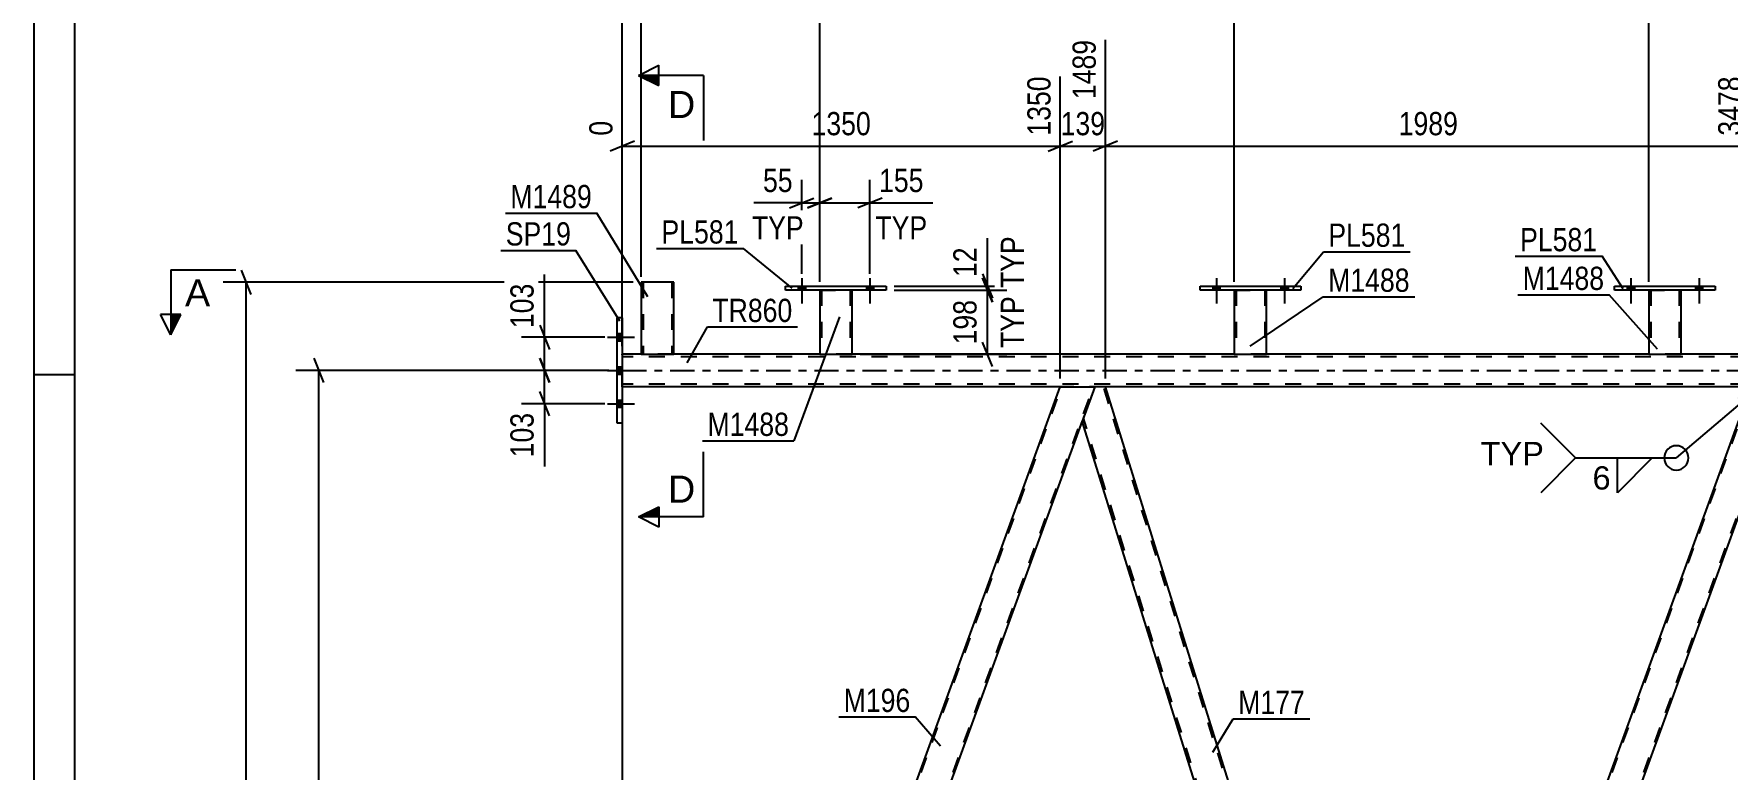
# Model space of a CAD drawing. Header units: millimetres. Extents: x 0 to 841, y 0 to 594.
# Drawn here: x 0 to 208.7, y 398.4 to 489 of the extents above; entities that cross this region are included whole.
import ezdxf

# ---------------------------------------------------------------- set-up
doc = ezdxf.new("R2010")
doc.units = ezdxf.units.MM
doc.linetypes.add('DXK_LINE_DOT2', pattern=[3.9198, 1.9599, -1.9599])
doc.linetypes.add('DXK_LINE_DOT3', pattern=[5.9187, 2.979, -0.9799, 0.9799, -0.9799])
doc.styles.add('Arial', font='ARIAL.TTF', dxfattribs={"height": 0.2})
doc.styles.add('Arial Narrow', font='ARIALN.TTF', dxfattribs={"height": 0.2})

# ---------------------------------------------------------------- blocks, each defined once
blk = doc.blocks.new('Unknown-815137657-1135')
at = {"color": 5, "linetype": 'Continuous'}
for p, q in [((0, 594), (0, 0)), ((5, 589), (5, 5)), ((5, 447), (0, 447))]:
    blk.add_line(p, q, dxfattribs=at)
blk = doc.blocks.new('Bolt-815137657-4135 - 4128')
at = {"linetype": 'Continuous'}
for points in [[(196.35, 457.47), (197.23, 457.47), (197.23, 457.95), (196.35, 457.95)], [(204.75, 457.47), (205.63, 457.47), (205.63, 457.95), (204.75, 457.95)]]:
    blk.add_hatch(color=1, dxfattribs=at).paths.add_polyline_path(points)
at = {"color": 1, "linetype": 'Continuous'}
for p, q in [((196.35, 457.95), (196.35, 457.47)), ((196.79, 458.95), (196.79, 455.83)), ((197.23, 457.95), (197.23, 457.47)), ((204.75, 457.95), (204.75, 457.47)), ((205.19, 458.95), (205.19, 455.83)), ((205.63, 457.95), (205.63, 457.47))]:
    blk.add_line(p, q, dxfattribs=at)
blk = doc.blocks.new('Bolt-815137657-4131 - 4128')
at = {"linetype": 'Continuous'}
for points in [[(94.19, 457.47), (95.07, 457.47), (95.07, 457.95), (94.19, 457.95)], [(102.59, 457.47), (103.47, 457.47), (103.47, 457.95), (102.59, 457.95)]]:
    blk.add_hatch(color=1, dxfattribs=at).paths.add_polyline_path(points)
at = {"color": 1, "linetype": 'Continuous'}
for p, q in [((94.19, 457.95), (94.19, 457.47)), ((94.63, 458.95), (94.63, 455.83)), ((95.07, 457.95), (95.07, 457.47)), ((102.59, 457.95), (102.59, 457.47)), ((103.03, 458.95), (103.03, 455.83)), ((103.47, 457.95), (103.47, 457.47))]:
    blk.add_line(p, q, dxfattribs=at)
blk = doc.blocks.new('Bolt-815137657-4132 - 4128')
at = {"linetype": 'Continuous'}
for points in [[(94.19, 457.47), (95.07, 457.47), (95.07, 457.95), (94.19, 457.95)], [(102.59, 457.47), (103.47, 457.47), (103.47, 457.95), (102.59, 457.95)]]:
    blk.add_hatch(color=1, dxfattribs=at).paths.add_polyline_path(points)
at = {"color": 1, "linetype": 'Continuous'}
for p, q in [((94.19, 457.95), (94.19, 457.47)), ((94.63, 458.95), (94.63, 455.83)), ((95.07, 457.95), (95.07, 457.47)), ((102.59, 457.95), (102.59, 457.47)), ((103.03, 458.95), (103.03, 455.83)), ((103.47, 457.95), (103.47, 457.47))]:
    blk.add_line(p, q, dxfattribs=at)
blk = doc.blocks.new('Bolt-815137657-4133 - 4128')
at = {"linetype": 'Continuous'}
for points in [[(145.27, 457.47), (146.15, 457.47), (146.15, 457.95), (145.27, 457.95)], [(153.67, 457.47), (154.55, 457.47), (154.55, 457.95), (153.67, 457.95)]]:
    blk.add_hatch(color=1, dxfattribs=at).paths.add_polyline_path(points)
at = {"color": 1, "linetype": 'Continuous'}
for p, q in [((145.27, 457.95), (145.27, 457.47)), ((145.71, 458.95), (145.71, 455.83)), ((146.15, 457.95), (146.15, 457.47)), ((153.67, 457.95), (153.67, 457.47)), ((154.11, 458.95), (154.11, 455.83)), ((154.55, 457.95), (154.55, 457.47))]:
    blk.add_line(p, q, dxfattribs=at)
blk = doc.blocks.new('Bolt-815137657-4134 - 4128')
at = {"linetype": 'Continuous'}
for points in [[(145.27, 457.47), (146.15, 457.47), (146.15, 457.95), (145.27, 457.95)], [(153.67, 457.47), (154.55, 457.47), (154.55, 457.95), (153.67, 457.95)]]:
    blk.add_hatch(color=1, dxfattribs=at).paths.add_polyline_path(points)
at = {"color": 1, "linetype": 'Continuous'}
for p, q in [((145.27, 457.95), (145.27, 457.47)), ((145.71, 458.95), (145.71, 455.83)), ((146.15, 457.95), (146.15, 457.47)), ((153.67, 457.95), (153.67, 457.47)), ((154.11, 458.95), (154.11, 455.83)), ((154.55, 457.95), (154.55, 457.47))]:
    blk.add_line(p, q, dxfattribs=at)
blk = doc.blocks.new('Bolt-815137657-4136 - 4128')
at = {"linetype": 'Continuous'}
for points in [[(196.35, 457.47), (197.23, 457.47), (197.23, 457.95), (196.35, 457.95)], [(204.75, 457.47), (205.63, 457.47), (205.63, 457.95), (204.75, 457.95)]]:
    blk.add_hatch(color=1, dxfattribs=at).paths.add_polyline_path(points)
at = {"color": 1, "linetype": 'Continuous'}
for p, q in [((196.35, 457.95), (196.35, 457.47)), ((196.79, 458.95), (196.79, 455.83)), ((197.23, 457.95), (197.23, 457.47)), ((204.75, 457.95), (204.75, 457.47)), ((205.19, 458.95), (205.19, 455.83)), ((205.63, 457.95), (205.63, 457.47))]:
    blk.add_line(p, q, dxfattribs=at)
blk = doc.blocks.new('Part-815137657-4163 - 4128')
at = {"color": 2, "linetype": 'Continuous'}
for p, q in [((78.85, 458.43), (74.85, 458.43)), ((74.85, 458.43), (74.85, 449.56)), ((78.85, 449.56), (78.85, 458.43)), ((74.85, 449.56), (78.85, 449.56))]:
    blk.add_line(p, q, dxfattribs=at)
at = {"color": 7, "linetype": 'DXK_LINE_DOT2'}
for p, q in [((75.09, 458.43), (75.09, 449.56)), ((78.54, 458.43), (78.56, 458.43)), ((78.56, 458.43), (78.59, 458.43)), ((78.59, 458.43), (78.61, 458.43)), ((78.61, 458.43), (78.61, 449.56)), ((78.59, 449.56), (78.56, 449.56)), ((78.59, 449.56), (78.56, 449.56)), ((78.61, 449.56), (78.59, 449.56)), ((78.59, 449.56), (78.61, 449.56))]:
    blk.add_line(p, q, dxfattribs=at)
blk = doc.blocks.new('Part-815137657-4168 - 4128')
at = {"color": 2, "linetype": 'Continuous'}
for p, q in [((92.63, 457.95), (105.03, 457.95)), ((92.63, 457.47), (92.63, 457.95)), ((105.03, 457.47), (92.63, 457.47)), ((105.03, 457.95), (105.03, 457.47))]:
    blk.add_line(p, q, dxfattribs=at)
blk = doc.blocks.new('Bolt-815137657-4354 - 4128')
at = {"linetype": 'Continuous'}
for points in [[(72.5, 451.22), (72.5, 452.1), (71.86, 452.1), (71.86, 451.22)], [(72.5, 451.22), (72.5, 452.1), (71.86, 452.1), (71.86, 451.22)], [(72.5, 451.22), (72.5, 452.1), (71.86, 452.1), (71.86, 451.22)], [(72.5, 447.12), (72.5, 448), (71.86, 448), (71.86, 447.12)], [(72.5, 447.12), (72.5, 448), (71.86, 448), (71.86, 447.12)], [(72.5, 443.02), (72.5, 443.9), (71.86, 443.9), (71.86, 443.02)], [(72.5, 443.02), (72.5, 443.9), (71.86, 443.9), (71.86, 443.02)], [(72.5, 443.02), (72.5, 443.9), (71.86, 443.9), (71.86, 443.02)]]:
    blk.add_hatch(color=1, dxfattribs=at).paths.add_polyline_path(points)
at = {"color": 1, "linetype": 'Continuous'}
for p, q in [((70.7, 451.66), (74.02, 451.66)), ((70.7, 451.66), (74.02, 451.66)), ((70.7, 451.66), (74.02, 451.66)), ((71.86, 452.1), (72.5, 452.1)), ((71.86, 452.1), (72.5, 452.1)), ((71.86, 452.1), (72.5, 452.1)), ((71.86, 451.22), (72.5, 451.22)), ((71.86, 451.22), (72.5, 451.22)), ((71.86, 451.22), (72.5, 451.22)), ((70.7, 447.56), (74.02, 447.56)), ((70.7, 447.56), (74.02, 447.56)), ((71.86, 448), (72.5, 448)), ((71.86, 448), (72.5, 448)), ((71.86, 447.12), (72.5, 447.12)), ((71.86, 447.12), (72.5, 447.12)), ((70.7, 443.46), (74.02, 443.46)), ((70.7, 443.46), (74.02, 443.46)), ((70.7, 443.46), (74.02, 443.46)), ((71.86, 443.9), (72.5, 443.9)), ((71.86, 443.9), (72.5, 443.9)), ((71.86, 443.9), (72.5, 443.9)), ((71.86, 443.02), (72.5, 443.02)), ((71.86, 443.02), (72.5, 443.02)), ((71.86, 443.02), (72.5, 443.02))]:
    blk.add_line(p, q, dxfattribs=at)
blk = doc.blocks.new('Part-815137657-4173 - 4128')
at = {"color": 2, "linetype": 'Continuous'}
for p, q in [((96.83, 457.47), (96.83, 449.56)), ((100.83, 449.56), (100.83, 457.47)), ((96.83, 449.56), (100.83, 449.56))]:
    blk.add_line(p, q, dxfattribs=at)
at = {"color": 7, "linetype": 'DXK_LINE_DOT2'}
for p, q in [((96.83, 457.47), (100.83, 457.47)), ((96.83, 457.47), (96.83, 457.47)), ((96.83, 457.47), (96.83, 457.47)), ((97.07, 457.47), (97.07, 449.56)), ((100.59, 457.47), (100.59, 449.56)), ((100.83, 457.47), (100.83, 457.47)), ((100.83, 457.47), (100.83, 457.47)), ((100.53, 449.56), (100.57, 449.56)), ((100.53, 449.56), (100.57, 449.56)), ((100.57, 449.56), (100.59, 449.56)), ((100.57, 449.56), (100.59, 449.56))]:
    blk.add_line(p, q, dxfattribs=at)
blk = doc.blocks.new('Part-815137657-4178 - 4128')
at = {"color": 2, "linetype": 'Continuous'}
for p, q in [((143.71, 457.95), (156.11, 457.95)), ((143.71, 457.47), (143.71, 457.95)), ((156.11, 457.47), (143.71, 457.47)), ((156.11, 457.95), (156.11, 457.47))]:
    blk.add_line(p, q, dxfattribs=at)
blk = doc.blocks.new('Part-815137657-4183 - 4128')
at = {"color": 2, "linetype": 'Continuous'}
for p, q in [((147.91, 457.47), (147.91, 449.56)), ((151.91, 449.56), (151.91, 457.47)), ((147.91, 449.56), (151.91, 449.56))]:
    blk.add_line(p, q, dxfattribs=at)
at = {"color": 7, "linetype": 'DXK_LINE_DOT2'}
for p, q in [((147.91, 457.47), (151.91, 457.47)), ((147.91, 457.47), (147.91, 457.47)), ((147.91, 457.47), (147.91, 457.47)), ((148.15, 457.47), (148.15, 449.56)), ((151.67, 457.47), (151.67, 449.56)), ((151.91, 457.47), (151.91, 457.47)), ((151.91, 457.47), (151.91, 457.47)), ((151.61, 449.56), (151.65, 449.56)), ((151.61, 449.56), (151.65, 449.56)), ((151.65, 449.56), (151.67, 449.56)), ((151.65, 449.56), (151.67, 449.56))]:
    blk.add_line(p, q, dxfattribs=at)
blk = doc.blocks.new('Part-815137657-4188 - 4128')
at = {"color": 2, "linetype": 'Continuous'}
for p, q in [((194.79, 457.95), (207.19, 457.95)), ((194.79, 457.47), (194.79, 457.95)), ((207.19, 457.47), (194.79, 457.47)), ((207.19, 457.95), (207.19, 457.47))]:
    blk.add_line(p, q, dxfattribs=at)
blk = doc.blocks.new('Part-815137657-4193 - 4128')
at = {"color": 2, "linetype": 'Continuous'}
for p, q in [((198.99, 457.47), (198.99, 449.56)), ((202.99, 449.56), (202.99, 457.47)), ((198.99, 449.56), (202.99, 449.56))]:
    blk.add_line(p, q, dxfattribs=at)
at = {"color": 7, "linetype": 'DXK_LINE_DOT2'}
for p, q in [((198.99, 457.47), (202.99, 457.47)), ((198.99, 457.47), (198.99, 457.47)), ((198.99, 457.47), (198.99, 457.47)), ((199.23, 457.47), (199.23, 449.56)), ((202.75, 457.47), (202.75, 449.56)), ((202.99, 457.47), (202.99, 457.47)), ((202.99, 457.47), (202.99, 457.47)), ((202.69, 449.56), (202.73, 449.56)), ((202.69, 449.56), (202.73, 449.56)), ((202.73, 449.56), (202.75, 449.56)), ((202.73, 449.56), (202.75, 449.56))]:
    blk.add_line(p, q, dxfattribs=at)
blk = doc.blocks.new('Part-815137657-4474 - 4128')
at = {"color": 2, "linetype": 'Continuous'}
for p, q in [((74.85, 449.56), (72.5, 449.56)), ((96.83, 449.56), (78.85, 449.56)), ((147.91, 449.56), (100.83, 449.56)), ((198.99, 449.56), (151.91, 449.56)), ((250.07, 449.56), (202.99, 449.56)), ((126.48, 445.56), (72.5, 445.56)), ((211.61, 445.56), (132.05, 445.56))]:
    blk.add_line(p, q, dxfattribs=at)
at = {"color": 7, "linetype": 'DXK_LINE_DOT2'}
for p, q in [((72.5, 445.56), (72.5, 449.56)), ((736.28, 449.24), (72.5, 449.24)), ((78.85, 449.56), (74.85, 449.56)), ((100.83, 449.56), (96.83, 449.56)), ((151.91, 449.56), (147.91, 449.56)), ((202.99, 449.56), (198.99, 449.56)), ((736.28, 445.88), (72.5, 445.88)), ((132.05, 445.56), (126.48, 445.56))]:
    blk.add_line(p, q, dxfattribs=at)
at = {"color": 7, "linetype": 'DXK_LINE_DOT3'}
blk.add_line((72.5, 447.56), (736.28, 447.56), dxfattribs=at)
blk = doc.blocks.new('Part-815137657-4403 - 4128')
at = {"color": 7, "linetype": 'DXK_LINE_DOT2'}
for p, q in [((167.66, 324.34), (211.78, 445.56)), ((171.58, 324.34), (215.7, 445.56)), ((215.87, 445.56), (214.34, 441.36)), ((167.49, 324.34), (169.25, 329.16)), ((171.75, 324.34), (173.51, 329.16)), ((171.75, 324.34), (167.49, 324.34))]:
    blk.add_line(p, q, dxfattribs=at)
at = {"color": 2, "linetype": 'Continuous'}
for p, q in [((169.25, 329.16), (211.61, 445.56)), ((211.61, 445.56), (215.87, 445.56)), ((173.51, 329.16), (214.34, 441.36))]:
    blk.add_line(p, q, dxfattribs=at)
blk = doc.blocks.new('Part-815137657-4520 - 4128')
at = {"color": 2, "linetype": 'Continuous'}
for p, q in [((72.5, 454.06), (71.86, 454.06)), ((71.86, 441.06), (71.86, 454.06)), ((72.5, 454.06), (72.5, 441.06)), ((72.5, 441.06), (71.86, 441.06))]:
    blk.add_line(p, q, dxfattribs=at)
blk = doc.blocks.new('Part-815137657-4555 - 4128')
at = {"color": 2, "linetype": 'Continuous'}
for p, q in [((82.36, 324.34), (126.48, 445.56)), ((126.48, 445.56), (130.74, 445.56)), ((86.62, 324.34), (129.21, 441.36))]:
    blk.add_line(p, q, dxfattribs=at)
at = {"color": 7, "linetype": 'DXK_LINE_DOT2'}
for p, q in [((82.53, 324.34), (126.65, 445.56)), ((86.45, 324.34), (130.57, 445.56)), ((130.74, 445.56), (129.21, 441.36)), ((82.36, 324.34), (86.62, 324.34))]:
    blk.add_line(p, q, dxfattribs=at)
blk = doc.blocks.new('Part-815137657-4560 - 4128')
at = {"color": 2, "linetype": 'Continuous'}
for p, q in [((130.74, 445.56), (129.21, 441.37)), ((132.05, 445.56), (130.74, 445.56)), ((168.33, 329.16), (132.05, 445.56)), ((164.14, 329.16), (129.19, 441.31)), ((129.21, 441.37), (129.21, 441.36))]:
    blk.add_line(p, q, dxfattribs=at)
at = {"color": 7, "linetype": 'DXK_LINE_DOT2'}
for p, q in [((168.62, 327.44), (131.8, 445.56)), ((129.21, 441.37), (129.19, 441.31)), ((165.9, 324.34), (129.32, 441.68)), ((165.65, 324.34), (164.14, 329.16)), ((167.49, 324.34), (168.76, 327.81)), ((168.76, 327.81), (168.33, 329.16)), ((165.65, 324.34), (167.49, 324.34))]:
    blk.add_line(p, q, dxfattribs=at)
blk = doc.blocks.new('StraightDimension-815137657-4824 - 4128')
at = {"color": 7, "linetype": 'Continuous'}
for p, q in [((116.91, 459.45), (118.11, 456.45)), ((106.03, 457.95), (119.91, 457.95)), ((106.03, 457.47), (119.91, 457.47)), ((118.11, 455.97), (116.91, 458.97)), ((117.51, 457.47), (117.51, 457.95))]:
    blk.add_line(p, q, dxfattribs=at)
at = {"color": 0}
blk.add_wipeout([(116.76, 463.33), (112.56, 463.33), (112.56, 458.47), (116.76, 458.47)], dxfattribs=at)
at = {"color": 7, "linetype": 'Continuous'}
blk.add_line((117.51, 457.95), (117.51, 463.85), dxfattribs=at)
at = {"color": 3, "style": 'Arial Narrow'}
blk.add_text('12', height=2.863, rotation=90.0002, dxfattribs=at).set_placement((116.16, 459.07))
at = {"color": 0, "linetype": 'Continuous'}
blk.add_wipeout([(122.61, 464.7), (118.41, 464.7), (118.41, 457.11), (122.61, 457.11)], dxfattribs=at)
at = {"color": 7, "linetype": 'Continuous'}
blk.add_line((117.51, 457.95), (117.51, 463.85), dxfattribs=at)
at = {"color": 3, "linetype": 'Continuous', "style": 'Arial Narrow'}
blk.add_text('TYP', height=2.863, rotation=90.0002, dxfattribs=at).set_placement((122.01, 457.71))
blk = doc.blocks.new('StraightDimension-815137657-5431 - 4128')
at = {"color": 7, "linetype": 'Continuous'}
for p, q in [((132.05, 446.56), (132.05, 488.31)), ((126.48, 446.56), (126.48, 483.81)), ((124.98, 474.6), (127.98, 475.8)), ((133.55, 475.8), (130.55, 474.6)), ((126.48, 475.2), (132.05, 475.2))]:
    blk.add_line(p, q, dxfattribs=at)
at = {"color": 0}
blk.add_wipeout([(132.61, 475.95), (132.61, 480.15), (125.92, 480.15), (125.92, 475.95)], dxfattribs=at)
at = {"color": 0, "linetype": 'Continuous'}
blk.add_wipeout([(131.45, 488.91), (127.25, 488.91), (127.25, 480.4), (131.45, 480.4)], dxfattribs=at)
at = {"color": 3, "linetype": 'Continuous', "style": 'Arial Narrow'}
blk.add_text('1489', height=2.863, rotation=90.0002, dxfattribs=at).set_placement((130.85, 481))
at = {"color": 3, "style": 'Arial Narrow'}
blk.add_text('139', height=2.863, dxfattribs=at).set_placement((126.52, 476.55))
blk = doc.blocks.new('StraightDimension-815137657-11733 - 4128')
at = {"color": 7, "linetype": 'Continuous'}
for p, q in [((74.85, 459.11), (74.85, 505.13)), ((72.5, 450.56), (72.5, 500)), ((71, 491.77), (74, 492.97)), ((76.35, 492.97), (73.35, 491.77)), ((72.5, 492.37), (74.85, 492.37))]:
    blk.add_line(p, q, dxfattribs=at)
at = {"color": 0, "linetype": 'Continuous'}
blk.add_wipeout([(74.25, 505.73), (70.05, 505.73), (70.05, 500.87), (74.25, 500.87)], dxfattribs=at)
at = {"color": 0}
blk.add_wipeout([(76.1, 493.12), (76.1, 497.32), (71.25, 497.32), (71.25, 493.12)], dxfattribs=at)
at = {"color": 0, "linetype": 'Continuous'}
blk.add_wipeout([(71.9, 500.6), (67.7, 500.6), (67.7, 497.57), (71.9, 497.57)], dxfattribs=at)
at = {"color": 3, "linetype": 'Continuous', "style": 'Arial Narrow'}
for s, height, p in [('59', 2.863, (73.65, 501.47)), ('0', 2.86, (71.3, 498.17))]:
    blk.add_text(s, height=height, rotation=90.0002, dxfattribs=at).set_placement(p)
at = {"color": 3, "style": 'Arial Narrow'}
blk.add_text('59', height=2.863, dxfattribs=at).set_placement((71.85, 493.72))
blk = doc.blocks.new('StraightDimension-815137657-11729 - 4128')
at = {"color": 7, "linetype": 'Continuous'}
for p, q in [((198.99, 458.47), (198.99, 500.99)), ((250.07, 458.47), (250.07, 500.99)), ((200.49, 492.97), (197.49, 491.77)), ((248.57, 491.77), (251.57, 492.97)), ((198.99, 492.37), (250.07, 492.37))]:
    blk.add_line(p, q, dxfattribs=at)
at = {"color": 0, "linetype": 'Continuous'}
blk.add_wipeout([(249.47, 501.59), (245.27, 501.59), (245.27, 493.07), (249.47, 493.07)], dxfattribs=at)
at = {"color": 0}
blk.add_wipeout([(228.79, 493.12), (228.79, 497.32), (220.27, 497.32), (220.27, 493.12)], dxfattribs=at)
at = {"color": 3, "linetype": 'Continuous', "style": 'Arial Narrow'}
blk.add_text('4439', height=2.863, rotation=90.0002, dxfattribs=at).set_placement((248.87, 493.67))
at = {"color": 3, "style": 'Arial Narrow'}
blk.add_text('1277', height=2.863, dxfattribs=at).set_placement((220.87, 493.72))
blk = doc.blocks.new('StraightDimension-815137657-5709 - 4128')
at = {"color": 7, "linetype": 'Continuous'}
for p, q in [((126.48, 446.56), (126.48, 483.81)), ((72.5, 455.06), (72.5, 478.33)), ((74, 475.8), (71, 474.6)), ((124.98, 474.6), (127.98, 475.8)), ((72.5, 475.2), (126.48, 475.2))]:
    blk.add_line(p, q, dxfattribs=at)
at = {"color": 0, "linetype": 'Continuous'}
for points in [[(125.88, 484.41), (121.68, 484.41), (121.68, 475.9), (125.88, 475.9)], [(71.9, 478.93), (67.7, 478.93), (67.7, 475.9), (71.9, 475.9)]]:
    blk.add_wipeout(points, dxfattribs=at)
at = {"color": 0}
blk.add_wipeout([(103.74, 475.95), (103.74, 480.15), (95.23, 480.15), (95.23, 475.95)], dxfattribs=at)
at = {"color": 3, "linetype": 'Continuous', "style": 'Arial Narrow'}
for s, height, p in [('1350', 2.863, (125.28, 476.5)), ('0', 2.86, (71.3, 476.5))]:
    blk.add_text(s, height=height, rotation=90.0002, dxfattribs=at).set_placement(p)
at = {"color": 3, "style": 'Arial Narrow'}
blk.add_text('1350', height=2.863, dxfattribs=at).set_placement((95.83, 476.55))
blk = doc.blocks.new('StraightDimension-815137657-4814 - 4128')
at = {"color": 7, "linetype": 'Continuous'}
for p, q in [((106.03, 457.47), (119.91, 457.47)), ((116.91, 458.97), (118.11, 455.97)), ((117.51, 449.56), (117.51, 457.47)), ((118.11, 448.06), (116.91, 451.06)), ((101.83, 449.56), (119.91, 449.56))]:
    blk.add_line(p, q, dxfattribs=at)
at = {"color": 0, "linetype": 'Continuous'}
blk.add_wipeout([(122.61, 457.31), (118.41, 457.31), (118.41, 449.72), (122.61, 449.72)], dxfattribs=at)
at = {"color": 0}
blk.add_wipeout([(116.76, 456.86), (112.56, 456.86), (112.56, 450.17), (116.76, 450.17)], dxfattribs=at)
at = {"color": 3, "style": 'Arial Narrow'}
blk.add_text('198', height=2.863, rotation=90.0002, dxfattribs=at).set_placement((116.16, 450.77))
at = {"color": 3, "linetype": 'Continuous', "style": 'Arial Narrow'}
blk.add_text('TYP', height=2.863, rotation=90.0002, dxfattribs=at).set_placement((122.01, 450.32))
blk = doc.blocks.new('StraightDimension-815137657-4833 - 4128')
at = {"color": 7, "linetype": 'Continuous'}
for p, q in [((94.63, 459.47), (94.63, 471.05)), ((96.83, 458.47), (96.83, 471.05)), ((93.13, 467.6), (96.13, 468.8)), ((94.63, 468.2), (96.83, 468.2)), ((98.33, 468.8), (95.33, 467.6))]:
    blk.add_line(p, q, dxfattribs=at)
at = {"color": 0}
blk.add_wipeout([(94.1, 468.95), (94.1, 473.15), (89.25, 473.15), (89.25, 468.95)], dxfattribs=at)
at = {"color": 7, "linetype": 'Continuous'}
blk.add_line((94.63, 468.2), (88.72, 468.2), dxfattribs=at)
at = {"color": 3, "style": 'Arial Narrow'}
blk.add_text('55', height=2.863, dxfattribs=at).set_placement((89.85, 469.55))
at = {"color": 0, "linetype": 'Continuous'}
blk.add_wipeout([(95.47, 463.1), (95.47, 467.3), (87.88, 467.3), (87.88, 463.1)], dxfattribs=at)
at = {"color": 7, "linetype": 'Continuous'}
blk.add_line((94.63, 468.2), (88.72, 468.2), dxfattribs=at)
at = {"color": 3, "linetype": 'Continuous', "style": 'Arial Narrow'}
blk.add_text('TYP', height=2.863, dxfattribs=at).set_placement((88.48, 463.7))
blk = doc.blocks.new('StraightDimension-815137657-4837 - 4128')
at = {"color": 7, "linetype": 'Continuous'}
for p, q in [((96.83, 458.47), (96.83, 471.05)), ((103.03, 459.47), (103.03, 471.05)), ((95.33, 467.6), (98.33, 468.8)), ((96.83, 468.2), (103.03, 468.2)), ((104.53, 468.8), (101.53, 467.6))]:
    blk.add_line(p, q, dxfattribs=at)
at = {"color": 0}
blk.add_wipeout([(110.24, 468.95), (110.24, 473.15), (103.55, 473.15), (103.55, 468.95)], dxfattribs=at)
at = {"color": 7, "linetype": 'Continuous'}
blk.add_line((103.03, 468.2), (110.76, 468.2), dxfattribs=at)
at = {"color": 3, "style": 'Arial Narrow'}
blk.add_text('155', height=2.863, dxfattribs=at).set_placement((104.15, 469.55))
at = {"color": 0, "linetype": 'Continuous'}
blk.add_wipeout([(110.69, 463.1), (110.69, 467.3), (103.1, 467.3), (103.1, 463.1)], dxfattribs=at)
at = {"color": 7, "linetype": 'Continuous'}
blk.add_line((103.03, 468.2), (110.76, 468.2), dxfattribs=at)
at = {"color": 3, "linetype": 'Continuous', "style": 'Arial Narrow'}
blk.add_text('TYP', height=2.863, dxfattribs=at).set_placement((103.7, 463.7))
blk = doc.blocks.new('StraightDimension-815137657-5003 - 4128')
at = {"color": 7, "linetype": 'Continuous'}
for p, q in [((26.77, 456.93), (25.57, 459.93)), ((73.85, 458.43), (23.32, 458.43)), ((26.17, 313.96), (26.17, 458.43)), ((25.57, 315.46), (26.77, 312.46)), ((160.01, 313.96), (23.32, 313.96))]:
    blk.add_line(p, q, dxfattribs=at)
at = {"color": 0}
blk.add_wipeout([(25.42, 390.45), (21.22, 390.45), (21.22, 381.94), (25.42, 381.94)], dxfattribs=at)
at = {"color": 3, "style": 'Arial Narrow'}
blk.add_text('3612', height=2.863, rotation=90.0002, dxfattribs=at).set_placement((24.82, 382.54))
blk = doc.blocks.new('StraightDimension-815137657-5023 - 4128')
at = {"color": 7, "linetype": 'Continuous'}
for p, q in [((62.33, 453.16), (63.53, 450.16)), ((70.35, 451.66), (60.08, 451.66)), ((62.93, 447.56), (62.93, 451.66)), ((63.53, 446.06), (62.33, 449.06)), ((70.35, 447.56), (60.08, 447.56))]:
    blk.add_line(p, q, dxfattribs=at)
at = {"color": 0}
blk.add_wipeout([(62.18, 458.87), (57.98, 458.87), (57.98, 452.18), (62.18, 452.18)], dxfattribs=at)
at = {"color": 7, "linetype": 'Continuous'}
blk.add_line((62.93, 451.66), (62.93, 459.39), dxfattribs=at)
blk.add_line((62.93, 451.66), (62.93, 459.39), dxfattribs=at)
at = {"color": 3, "style": 'Arial Narrow'}
blk.add_text('103', height=2.863, rotation=90.0002, dxfattribs=at).set_placement((61.58, 452.78))
blk = doc.blocks.new('StraightDimension-815137657-5033 - 4128')
at = {"color": 7, "linetype": 'Continuous'}
for p, q in [((62.33, 449.06), (63.53, 446.06)), ((70.35, 447.56), (60.08, 447.56)), ((62.93, 443.46), (62.93, 447.56)), ((63.53, 441.96), (62.33, 444.96)), ((70.35, 443.46), (60.08, 443.46))]:
    blk.add_line(p, q, dxfattribs=at)
at = {"color": 0}
blk.add_wipeout([(62.18, 442.93), (57.98, 442.93), (57.98, 436.25), (62.18, 436.25)], dxfattribs=at)
at = {"color": 7, "linetype": 'Continuous'}
blk.add_line((62.93, 443.46), (62.93, 435.73), dxfattribs=at)
blk.add_line((62.93, 443.46), (62.93, 435.73), dxfattribs=at)
at = {"color": 3, "style": 'Arial Narrow'}
blk.add_text('103', height=2.863, rotation=90.0002, dxfattribs=at).set_placement((61.58, 436.85))
blk = doc.blocks.new('StraightDimension-815137657-5095 - 4128')
at = {"color": 7, "linetype": 'Continuous'}
for p, q in [((72.5, 444.56), (72.5, 386.06)), ((50.88, 325.34), (50.88, 391.31)), ((52.38, 389.06), (49.38, 387.86)), ((50.88, 388.46), (72.5, 388.46)), ((71, 387.86), (74, 389.06))]:
    blk.add_line(p, q, dxfattribs=at)
at = {"color": 0}
blk.add_wipeout([(65.94, 389.21), (65.94, 393.41), (57.43, 393.41), (57.43, 389.21)], dxfattribs=at)
at = {"color": 3, "style": 'Arial Narrow'}
blk.add_text('1438', height=2.863, dxfattribs=at).set_placement((58.03, 389.81))
blk = doc.blocks.new('StraightDimension-815137657-5106 - 4128')
at = {"color": 7, "linetype": 'Continuous'}
for p, q in [((35.73, 446.06), (34.53, 449.06)), ((70.86, 447.56), (32.28, 447.56)), ((35.13, 321.7), (35.13, 447.56)), ((49.24, 321.7), (32.28, 321.7)), ((34.53, 323.2), (35.73, 320.2))]:
    blk.add_line(p, q, dxfattribs=at)
at = {"color": 0}
blk.add_wipeout([(34.38, 388.89), (30.18, 388.89), (30.18, 380.37), (34.38, 380.37)], dxfattribs=at)
at = {"color": 3, "style": 'Arial Narrow'}
blk.add_text('3147', height=2.863, rotation=90.0002, dxfattribs=at).set_placement((33.78, 380.97))
blk = doc.blocks.new('StraightDimension-815137657-5450 - 4128')
at = {"color": 7, "linetype": 'Continuous'}
for p, q in [((132.05, 446.56), (132.05, 488.31)), ((211.61, 446.56), (211.61, 483.81)), ((133.55, 475.8), (130.55, 474.6)), ((210.11, 474.6), (213.11, 475.8)), ((132.05, 475.2), (211.61, 475.2))]:
    blk.add_line(p, q, dxfattribs=at)
at = {"color": 0, "linetype": 'Continuous'}
blk.add_wipeout([(211.01, 484.41), (206.81, 484.41), (206.81, 475.9), (211.01, 475.9)], dxfattribs=at)
at = {"color": 0}
blk.add_wipeout([(176.09, 475.95), (176.09, 480.15), (167.58, 480.15), (167.58, 475.95)], dxfattribs=at)
at = {"color": 3, "linetype": 'Continuous', "style": 'Arial Narrow'}
blk.add_text('3478', height=2.863, rotation=90.0002, dxfattribs=at).set_placement((210.41, 476.5))
at = {"color": 3, "style": 'Arial Narrow'}
blk.add_text('1989', height=2.863, dxfattribs=at).set_placement((168.18, 476.55))
blk = doc.blocks.new('StraightDimension-815137657-11730 - 4128')
at = {"color": 7, "linetype": 'Continuous'}
for p, q in [((147.91, 458.47), (147.91, 500.99)), ((198.99, 458.47), (198.99, 500.99)), ((149.41, 492.97), (146.41, 491.77)), ((197.49, 491.77), (200.49, 492.97)), ((147.91, 492.37), (198.99, 492.37))]:
    blk.add_line(p, q, dxfattribs=at)
at = {"color": 0, "linetype": 'Continuous'}
blk.add_wipeout([(198.39, 501.59), (194.19, 501.59), (194.19, 493.07), (198.39, 493.07)], dxfattribs=at)
at = {"color": 0}
blk.add_wipeout([(177.71, 493.12), (177.71, 497.32), (169.19, 497.32), (169.19, 493.12)], dxfattribs=at)
at = {"color": 3, "linetype": 'Continuous', "style": 'Arial Narrow'}
blk.add_text('3162', height=2.863, rotation=90.0002, dxfattribs=at).set_placement((197.79, 493.67))
at = {"color": 3, "style": 'Arial Narrow'}
blk.add_text('1277', height=2.863, dxfattribs=at).set_placement((169.79, 493.72))
blk = doc.blocks.new('StraightDimension-815137657-11731 - 4128')
at = {"color": 7, "linetype": 'Continuous'}
for p, q in [((147.91, 458.47), (147.91, 500.99)), ((96.83, 458.47), (96.83, 499.16)), ((98.33, 492.97), (95.33, 491.77)), ((146.41, 491.77), (149.41, 492.97)), ((96.83, 492.37), (147.91, 492.37))]:
    blk.add_line(p, q, dxfattribs=at)
at = {"color": 0, "linetype": 'Continuous'}
blk.add_wipeout([(147.31, 501.59), (143.11, 501.59), (143.11, 493.07), (147.31, 493.07)], dxfattribs=at)
at = {"color": 0}
blk.add_wipeout([(126.63, 493.12), (126.63, 497.32), (118.11, 497.32), (118.11, 493.12)], dxfattribs=at)
at = {"color": 3, "linetype": 'Continuous', "style": 'Arial Narrow'}
blk.add_text('1885', height=2.863, rotation=90.0002, dxfattribs=at).set_placement((146.71, 493.67))
at = {"color": 3, "style": 'Arial Narrow'}
blk.add_text('1277', height=2.863, dxfattribs=at).set_placement((118.71, 493.72))
blk = doc.blocks.new('StraightDimension-815137657-11732 - 4128')
at = {"color": 7, "linetype": 'Continuous'}
for p, q in [((74.85, 459.11), (74.85, 505.13)), ((96.83, 458.47), (96.83, 499.16)), ((76.35, 492.97), (73.35, 491.77)), ((95.33, 491.77), (98.33, 492.97)), ((74.85, 492.37), (96.83, 492.37))]:
    blk.add_line(p, q, dxfattribs=at)
at = {"color": 0, "linetype": 'Continuous'}
blk.add_wipeout([(96.23, 499.76), (92.03, 499.76), (92.03, 493.07), (96.23, 493.07)], dxfattribs=at)
at = {"color": 0}
blk.add_wipeout([(89.18, 493.12), (89.18, 497.32), (82.5, 497.32), (82.5, 493.12)], dxfattribs=at)
at = {"color": 3, "linetype": 'Continuous', "style": 'Arial Narrow'}
blk.add_text('608', height=2.863, rotation=90.0002, dxfattribs=at).set_placement((95.63, 493.67))
at = {"color": 3, "style": 'Arial Narrow'}
blk.add_text('549', height=2.863, dxfattribs=at).set_placement((83.1, 493.72))
blk = doc.blocks.new('Mark-815137657-4159 - 4128')
at = {"color": 0}
blk.add_wipeout([(68.77, 467.56), (68.77, 470.56), (58.72, 470.56), (58.72, 467.56)], dxfattribs=at)
blk.add_wipeout([(68.77, 467.56), (68.77, 470.56), (58.72, 470.56), (58.72, 467.56)], dxfattribs=at)
at = {"color": 30, "linetype": 'Continuous'}
for p in [(58.12, 466.96), (75.66, 456.64)]:
    blk.add_line(p, (69.37, 466.96), dxfattribs=at)
at = {"color": 3, "style": 'Arial Narrow'}
blk.add_text('M1489', height=2.863, dxfattribs=at).set_placement((58.72, 467.56))
blk = doc.blocks.new('Mark-815137657-4164 - 4128')
at = {"color": 0}
blk.add_wipeout([(86.84, 463.2), (86.84, 466.2), (77.34, 466.2), (77.34, 463.2)], dxfattribs=at)
blk.add_wipeout([(86.84, 463.2), (86.84, 466.2), (77.34, 466.2), (77.34, 463.2)], dxfattribs=at)
at = {"color": 30, "linetype": 'Continuous'}
for p in [(76.74, 462.6), (93.45, 457.69)]:
    blk.add_line(p, (87.44, 462.6), dxfattribs=at)
at = {"color": 3, "style": 'Arial Narrow'}
blk.add_text('PL581', height=2.863, dxfattribs=at).set_placement((77.34, 463.2))
blk = doc.blocks.new('Mark-815137657-4169 - 4128')
at = {"color": 0}
blk.add_wipeout([(93.06, 439.49), (93.06, 442.49), (83.01, 442.49), (83.01, 439.49)], dxfattribs=at)
blk.add_wipeout([(93.06, 439.49), (93.06, 442.49), (83.01, 442.49), (83.01, 439.49)], dxfattribs=at)
at = {"color": 30, "linetype": 'Continuous'}
for p in [(99.27, 454.17), (82.41, 438.89)]:
    blk.add_line(p, (93.66, 438.89), dxfattribs=at)
at = {"color": 3, "style": 'Arial Narrow'}
blk.add_text('M1488', height=2.863, dxfattribs=at).set_placement((83.01, 439.49))
blk = doc.blocks.new('Mark-815137657-4174 - 4128')
at = {"color": 0}
blk.add_wipeout([(169.01, 462.8), (169.01, 465.8), (159.51, 465.8), (159.51, 462.8)], dxfattribs=at)
blk.add_wipeout([(169.01, 462.8), (169.01, 465.8), (159.51, 465.8), (159.51, 462.8)], dxfattribs=at)
at = {"color": 30, "linetype": 'Continuous'}
for p, q in [((155.13, 457.65), (158.91, 462.2)), ((158.91, 462.2), (169.61, 462.2))]:
    blk.add_line(p, q, dxfattribs=at)
at = {"color": 3, "style": 'Arial Narrow'}
blk.add_text('PL581', height=2.863, dxfattribs=at).set_placement((159.51, 462.8))
blk = doc.blocks.new('Mark-815137657-4179 - 4128')
at = {"color": 0}
blk.add_wipeout([(169.55, 457.25), (169.55, 460.25), (159.49, 460.25), (159.49, 457.25)], dxfattribs=at)
blk.add_wipeout([(169.55, 457.25), (169.55, 460.25), (159.49, 460.25), (159.49, 457.25)], dxfattribs=at)
at = {"color": 30, "linetype": 'Continuous'}
for p, q in [((149.86, 450.56), (158.89, 456.65)), ((158.89, 456.65), (170.15, 456.65))]:
    blk.add_line(p, q, dxfattribs=at)
at = {"color": 3, "style": 'Arial Narrow'}
blk.add_text('M1488', height=2.863, dxfattribs=at).set_placement((159.49, 457.25))
blk = doc.blocks.new('Mark-815137657-4184 - 4128')
at = {"color": 0}
blk.add_wipeout([(192.65, 462.25), (192.65, 465.25), (183.14, 465.25), (183.14, 462.25)], dxfattribs=at)
blk.add_wipeout([(192.65, 462.25), (192.65, 465.25), (183.14, 465.25), (183.14, 462.25)], dxfattribs=at)
at = {"color": 30, "linetype": 'Continuous'}
for p in [(182.54, 461.65), (195.83, 457.61)]:
    blk.add_line(p, (193.25, 461.65), dxfattribs=at)
at = {"color": 3, "style": 'Arial Narrow'}
blk.add_text('PL581', height=2.863, dxfattribs=at).set_placement((183.14, 462.25))
blk = doc.blocks.new('Mark-815137657-4189 - 4128')
at = {"color": 0}
blk.add_wipeout([(193.51, 457.48), (193.51, 460.48), (183.46, 460.48), (183.46, 457.48)], dxfattribs=at)
blk.add_wipeout([(193.51, 457.48), (193.51, 460.48), (183.46, 460.48), (183.46, 457.48)], dxfattribs=at)
at = {"color": 30, "linetype": 'Continuous'}
for p in [(182.86, 456.88), (200.09, 450.17)]:
    blk.add_line(p, (194.11, 456.88), dxfattribs=at)
at = {"color": 3, "style": 'Arial Narrow'}
blk.add_text('M1488', height=2.863, dxfattribs=at).set_placement((183.46, 457.48))
blk = doc.blocks.new('Mark-815137657-4470 - 4128')
at = {"color": 0}
blk.add_wipeout([(93.48, 453.53), (93.48, 456.53), (83.61, 456.53), (83.61, 453.53)], dxfattribs=at)
blk.add_wipeout([(93.48, 453.53), (93.48, 456.53), (83.61, 456.53), (83.61, 453.53)], dxfattribs=at)
at = {"color": 30, "linetype": 'Continuous'}
for p, q in [((80.49, 448.5), (83.01, 452.93)), ((83.01, 452.93), (94.08, 452.93))]:
    blk.add_line(p, q, dxfattribs=at)
at = {"color": 3, "style": 'Arial Narrow'}
blk.add_text('TR860', height=2.863, dxfattribs=at).set_placement((83.61, 453.53))
blk = doc.blocks.new('Mark-815137657-4516 - 4128')
at = {"color": 0}
blk.add_wipeout([(66.19, 462.96), (66.19, 465.96), (58.15, 465.96), (58.15, 462.96)], dxfattribs=at)
blk.add_wipeout([(66.19, 462.96), (66.19, 465.96), (58.15, 465.96), (58.15, 462.96)], dxfattribs=at)
at = {"color": 30, "linetype": 'Continuous'}
for p in [(57.55, 462.36), (72.22, 453.62)]:
    blk.add_line(p, (66.79, 462.36), dxfattribs=at)
at = {"color": 3, "style": 'Arial Narrow'}
blk.add_text('SP19', height=2.863, dxfattribs=at).set_placement((58.15, 462.96))
blk = doc.blocks.new('Mark-815137657-4551 - 4128')
at = {"color": 0}
blk.add_wipeout([(108.01, 405.46), (108.01, 408.46), (99.79, 408.46), (99.79, 405.46)], dxfattribs=at)
blk.add_wipeout([(108.01, 405.46), (108.01, 408.46), (99.79, 408.46), (99.79, 405.46)], dxfattribs=at)
at = {"color": 30, "linetype": 'Continuous'}
for p in [(99.19, 404.86), (111.71, 401.25)]:
    blk.add_line(p, (108.61, 404.86), dxfattribs=at)
at = {"color": 3, "style": 'Arial Narrow'}
blk.add_text('M196', height=2.863, dxfattribs=at).set_placement((99.79, 405.46))
blk = doc.blocks.new('Mark-815137657-4556 - 4128')
at = {"color": 0}
blk.add_wipeout([(156.62, 405.21), (156.62, 408.21), (148.4, 408.21), (148.4, 405.21)], dxfattribs=at)
blk.add_wipeout([(156.62, 405.21), (156.62, 408.21), (148.4, 408.21), (148.4, 405.21)], dxfattribs=at)
at = {"color": 30, "linetype": 'Continuous'}
for p, q in [((145.29, 400.49), (147.8, 404.61)), ((147.8, 404.61), (157.22, 404.61))]:
    blk.add_line(p, q, dxfattribs=at)
at = {"color": 3, "style": 'Arial Narrow'}
blk.add_text('M177', height=2.863, dxfattribs=at).set_placement((148.4, 405.21))
blk = doc.blocks.new('SectionMark-815137657-5761 - 4128')
at = {"linetype": 'Continuous'}
for points in [[(77, 483.92), (77, 482.67), (74.5, 483.92)], [(77, 430.76), (77, 429.51), (74.5, 429.51)]]:
    blk.add_hatch(color=6, dxfattribs=at).paths.add_polyline_path(points)
at = {"color": 6, "linetype": 'Continuous'}
for p, q in [((74.5, 483.92), (77, 485.17)), ((77, 482.67), (77, 485.17)), ((82.5, 483.92), (74.5, 483.92)), ((74.5, 483.92), (77, 482.67)), ((74.5, 429.51), (77, 430.76)), ((77, 430.76), (77, 428.26)), ((82.5, 429.51), (74.5, 429.51)), ((77, 428.26), (74.5, 429.51))]:
    blk.add_line(p, q, dxfattribs=at)
at = {"color": 0, "linetype": 'Continuous'}
for points in [[(81.5, 478.67), (81.5, 482.17), (78.13, 482.17), (78.13, 478.67)], [(81.5, 431.26), (81.5, 434.76), (78.13, 434.76), (78.13, 431.26)]]:
    blk.add_wipeout(points, dxfattribs=at)
at = {"color": 6, "linetype": 'Continuous'}
for p, q in [((82.5, 483.92), (82.5, 475.92)), ((82.5, 429.51), (82.5, 437.51))]:
    blk.add_line(p, q, dxfattribs=at)
at = {"color": 3, "linetype": 'Continuous', "style": 'Arial'}
for p in [(78.13, 478.67), (78.13, 431.26)]:
    blk.add_text('D', height=3.34, dxfattribs=at).set_placement(p)
blk = doc.blocks.new('SectionMark-815137657-5795 - 4128')
at = {"color": 6, "linetype": 'Continuous'}
for p, q in [((16.87, 459.96), (16.87, 451.96)), ((16.87, 451.96), (15.62, 454.46))]:
    blk.add_line(p, q, dxfattribs=at)
at = {"color": 0, "linetype": 'Continuous'}
blk.add_wipeout([(21.73, 455.46), (21.73, 458.96), (18.62, 458.96), (18.62, 455.46)], dxfattribs=at)
at = {"linetype": 'Continuous'}
blk.add_hatch(color=6, dxfattribs=at).paths.add_polyline_path([(16.87, 454.46), (18.12, 454.46), (16.87, 451.96)])
at = {"color": 6, "linetype": 'Continuous'}
for p, q in [((16.87, 459.96), (24.87, 459.96)), ((18.12, 454.46), (15.62, 454.46)), ((16.87, 451.96), (18.12, 454.46))]:
    blk.add_line(p, q, dxfattribs=at)
at = {"color": 3, "linetype": 'Continuous', "style": 'Arial'}
blk.add_text('A', height=3.34, dxfattribs=at).set_placement((18.62, 455.46))
blk = doc.blocks.new('WeldMark-815137657-5820 - 4128')
at = {"linetype": 'Continuous'}
blk.add_hatch(color=30, dxfattribs=at).paths.add_polyline_path([(209.9, 444.18), (212.67, 445.56), (210.88, 443.04)])
at = {"color": 30, "linetype": 'Continuous'}
blk.add_line((212.67, 445.56), (202.39, 436.78), dxfattribs=at)
at = {"color": 3, "linetype": 'Continuous'}
for q in [(185.68, 441.06), (185.68, 432.49)]:
    blk.add_line((189.96, 436.78), q, dxfattribs=at)
for start, end in [(90, 270), (270, 90)]:
    blk.add_arc((202.39, 436.78), 1.5, start, end, dxfattribs=at)
at = {"color": 0}
blk.add_wipeout([(194.49, 432.68), (194.49, 436.08), (191.86, 436.08), (191.86, 432.68)], dxfattribs=at)
at = {"color": 30, "linetype": 'Continuous'}
blk.add_line((189.96, 436.78), (202.39, 436.78), dxfattribs=at)
at = {"color": 3, "linetype": 'Continuous'}
for p, q in [((195.14, 436.78), (199.43, 436.78)), ((199.43, 436.78), (195.14, 432.49)), ((195.14, 432.49), (195.14, 436.78))]:
    blk.add_line(p, q, dxfattribs=at)
at = {"color": 3, "style": 'Arial'}
blk.add_text('6', height=2.87, dxfattribs=at).set_placement((192.06, 432.88))
at = {"color": 0, "linetype": 'Continuous'}
blk.add_wipeout([(186.06, 435.88), (186.06, 438.88), (178.29, 438.88), (178.29, 435.88)], dxfattribs=at)
blk.add_wipeout([(186.06, 435.88), (186.06, 438.88), (178.29, 438.88), (178.29, 435.88)], dxfattribs=at)
at = {"color": 3, "linetype": 'Continuous', "style": 'Arial'}
blk.add_text('TYP', height=2.865, dxfattribs=at).set_placement((178.29, 435.88))

msp = doc.modelspace()

# ---------------------------------------------------------------- block references
for name in ['Unknown-815137657-1135', 'Part-815137657-4163 - 4128', 'Part-815137657-4168 - 4128', 'Bolt-815137657-4131 - 4128', 'Bolt-815137657-4132 - 4128', 'Part-815137657-4173 - 4128', 'Part-815137657-4178 - 4128', 'Bolt-815137657-4133 - 4128', 'Bolt-815137657-4134 - 4128', 'Part-815137657-4183 - 4128', 'Part-815137657-4188 - 4128', 'Bolt-815137657-4135 - 4128', 'Bolt-815137657-4136 - 4128', 'Part-815137657-4193 - 4128', 'Part-815137657-4520 - 4128', 'Bolt-815137657-4354 - 4128', 'Part-815137657-4474 - 4128', 'Part-815137657-4555 - 4128', 'Part-815137657-4560 - 4128', 'Part-815137657-4403 - 4128']:
    msp.add_blockref(name, (0, 0))

# ---------------------------------------------------------------- next in the draw order: block references
for name in ['StraightDimension-815137657-11733 - 4128', 'StraightDimension-815137657-11729 - 4128', 'StraightDimension-815137657-5431 - 4128', 'StraightDimension-815137657-4824 - 4128']:
    msp.add_blockref(name, (0, 0))

# ---------------------------------------------------------------- next in the draw order: block references
msp.add_blockref('StraightDimension-815137657-5709 - 4128', (0, 0))

# ---------------------------------------------------------------- next in the draw order: block references
for name in ['StraightDimension-815137657-4833 - 4128', 'StraightDimension-815137657-4814 - 4128']:
    msp.add_blockref(name, (0, 0))

# ---------------------------------------------------------------- next in the draw order: block references
msp.add_blockref('StraightDimension-815137657-4837 - 4128', (0, 0))

# ---------------------------------------------------------------- next in the draw order: block references
msp.add_blockref('StraightDimension-815137657-5003 - 4128', (0, 0))

# ---------------------------------------------------------------- next in the draw order: block references
for name in ['StraightDimension-815137657-5450 - 4128', 'StraightDimension-815137657-5023 - 4128', 'Mark-815137657-4169 - 4128', 'Mark-815137657-4551 - 4128', 'Mark-815137657-4556 - 4128']:
    msp.add_blockref(name, (0, 0))

# ---------------------------------------------------------------- next in the draw order: block references
for name in ['StraightDimension-815137657-11730 - 4128', 'Mark-815137657-4470 - 4128', 'StraightDimension-815137657-5033 - 4128', 'WeldMark-815137657-5820 - 4128']:
    msp.add_blockref(name, (0, 0))

# ---------------------------------------------------------------- next in the draw order: block references
for name in ['StraightDimension-815137657-11731 - 4128', 'Mark-815137657-4174 - 4128', 'Mark-815137657-4184 - 4128', 'StraightDimension-815137657-5095 - 4128']:
    msp.add_blockref(name, (0, 0))

# ---------------------------------------------------------------- next in the draw order: block references
for name in ['StraightDimension-815137657-11732 - 4128', 'Mark-815137657-4179 - 4128', 'Mark-815137657-4189 - 4128', 'StraightDimension-815137657-5106 - 4128']:
    msp.add_blockref(name, (0, 0))

# ---------------------------------------------------------------- next in the draw order: block references
for name in ['Mark-815137657-4159 - 4128', 'Mark-815137657-4164 - 4128']:
    msp.add_blockref(name, (0, 0))

# ---------------------------------------------------------------- next in the draw order: block references
for name in ['SectionMark-815137657-5761 - 4128', 'Mark-815137657-4516 - 4128']:
    msp.add_blockref(name, (0, 0))

# ---------------------------------------------------------------- next in the draw order: block references
msp.add_blockref('SectionMark-815137657-5795 - 4128', (0, 0))

doc.saveas('drawing.dxf')
